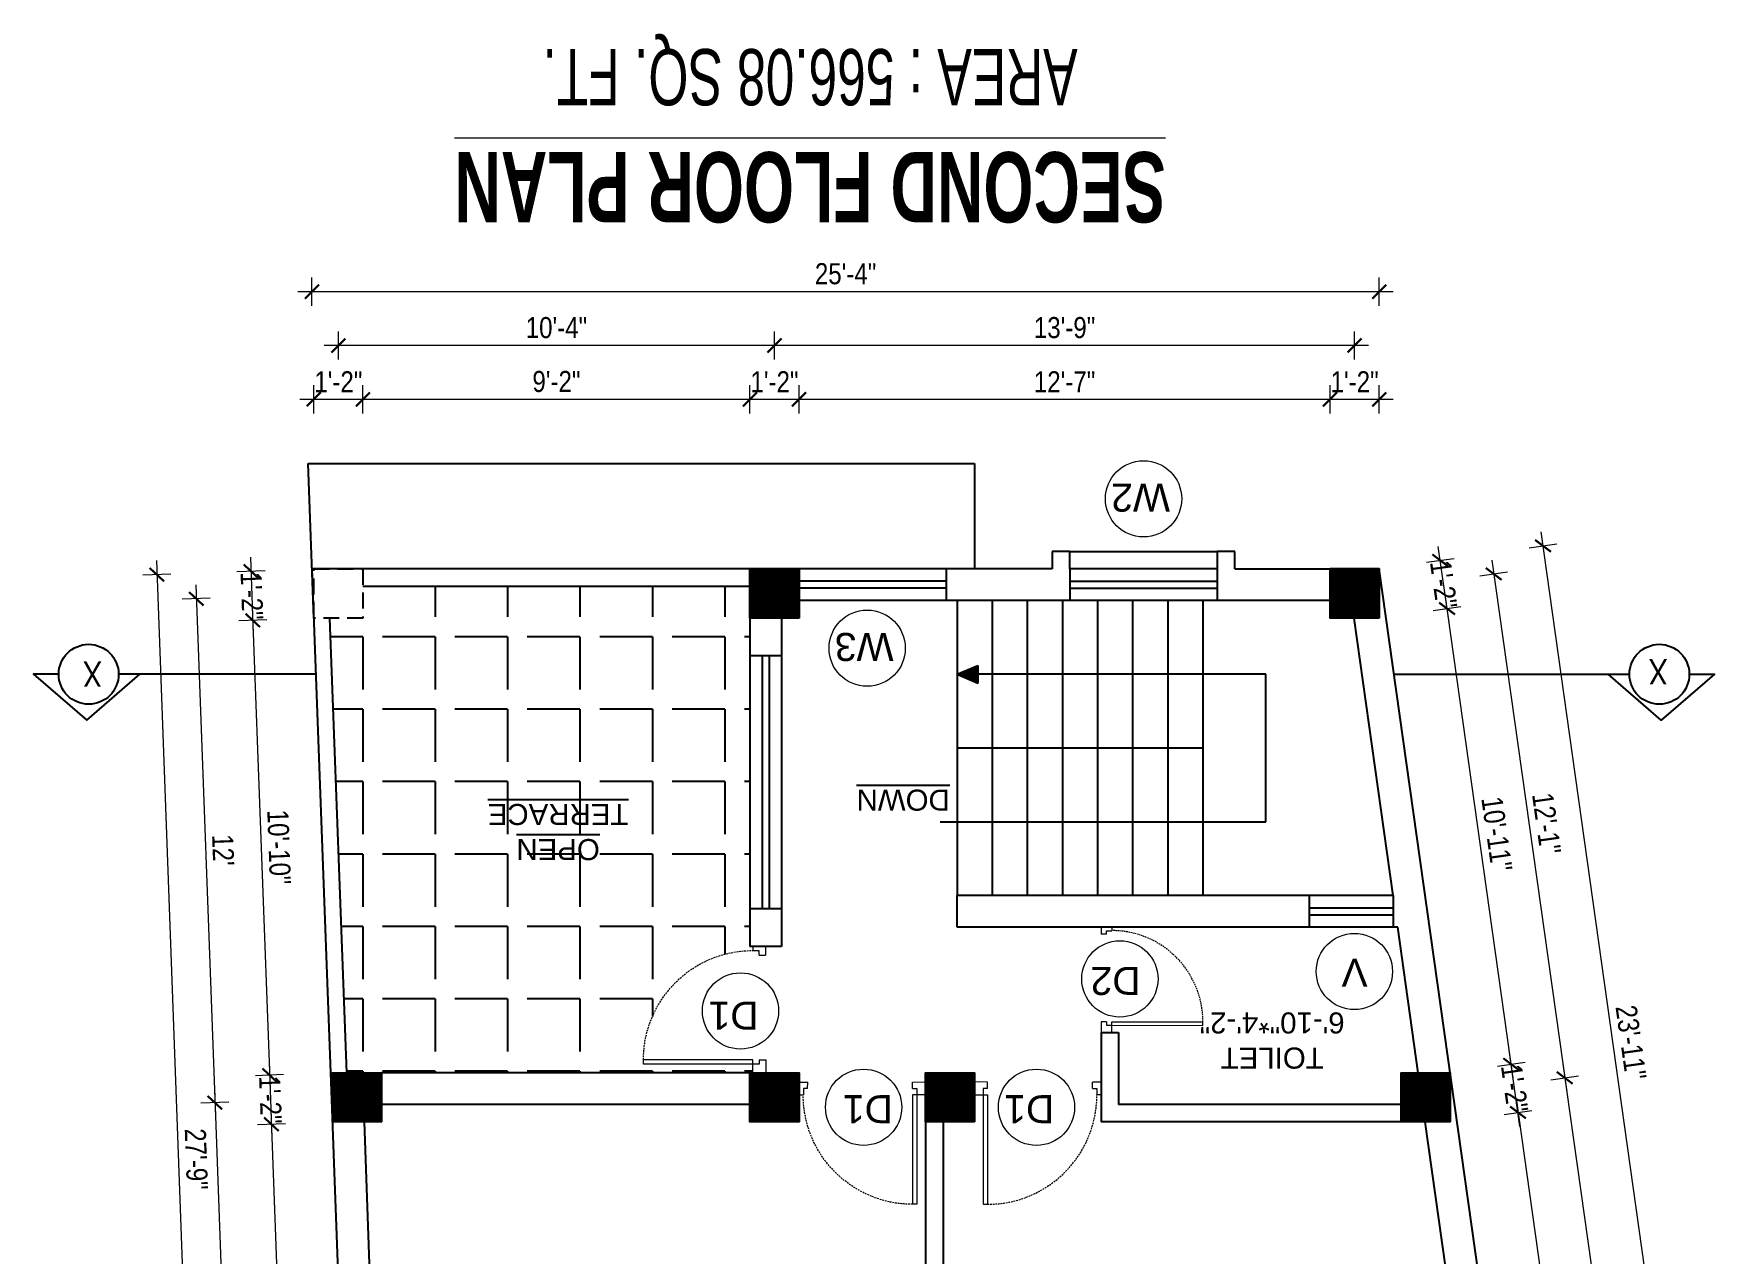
# Model space of a CAD drawing. Header units: inches. Extents: x -5142662 to -4941318, y -3361958 to -3160563.
# Drawn here: x -5005495.3 to -5005016.6, y -3261831.5 to -3261483.8 of the extents above; entities that cross this region are included whole.
import ezdxf

# ---------------------------------------------------------------- set-up
doc = ezdxf.new("R2010")
doc.units = ezdxf.units.IN
doc.header["$LTSCALE"] = 2
doc.header["$MEASUREMENT"] = 0
doc.header["$PDMODE"] = 34
doc.linetypes.add('HIDDEN', pattern=[0.375, 0.25, -0.125])
doc.layers.get('0').update_dxf_attribs({"linetype": 'CONTINUOUS'})
doc.layers.get('DEFPOINTS').update_dxf_attribs({"color": 141, "linetype": 'CONTINUOUS'})
doc.layers.add('A-Hatch', color=7, linetype='CONTINUOUS')
for name, color, linetype, lineweight in [('Annotate-Lite.w', 177, 'CONTINUOUS', 9), ('DIM 1-100', 4, 'CONTINUOUS', 13), ('Door-Window.w', 4, 'CONTINUOUS', 15), ('TEXT', 181, 'CONTINUOUS', 25), ('Text-100.w', 254, 'CONTINUOUS', 9)]:
    doc.layers.add(name, color=color, linetype=linetype, lineweight=lineweight)
doc.styles.add('ARAIL', font='ARIALN.TTF')
doc.styles.add('Arial', font='arial.ttf', dxfattribs={"width": 0.8, "height": 12})
doc.styles.add('arial.', font='arial.ttf')
doc.styles.add('gaurav', font='arial.ttf')
doc.styles.get("Standard").update_dxf_attribs({"font": 'ARIALN.TTF'})
doc.dimstyles.new('1 by 96', dxfattribs={"dimtxt": 6, "dimasz": 4, "dimexe": 4, "dimexo": 4, "dimgap": 2, "dimtad": 1, "dimdec": 0, "dimzin": 0, "dimdsep": 46, "dimlunit": 4, "dimtxsty": 'Standard', "dimblk": 'ARCHTICK', "dimcen": 0, "dimdle": 4, "dimadec": 0, "dimazin": 0, "dimtfac": 1, "dimtdec": 0, "dimtix": 1, "dimtofl": 0, "dimtmove": 1, "dimatfit": 3, "dimldrblk": 'ARCHTICK', "dimfxl": 4, "dimfxlon": 1, "dimtolj": 1, "dimtzin": 0, "dimlwd": -1, "dimlwe": -1, "dimarcsym": 0})

# ---------------------------------------------------------------- blocks, each defined once
blk = doc.blocks.new('3-0')
at = {"ltscale": 3}
for p, q in [((11063.05, 10097.68), (11065.97, 10099.9)), ((11065.25, 10097.81), (11066.71, 10098.92)), ((11065.97, 10099.9), (11066.71, 10098.92)), ((11063.05, 10097.68), (11064.53, 10095.73)), ((11065.99, 10096.84), (11064.53, 10095.73)), ((11065.99, 10096.84), (11065.25, 10097.81)), ((11085.5, 10074.13), (11110.32, 10092.96)), ((11086.24, 10073.15), (11111.05, 10091.97)), ((11111.05, 10091.97), (11110.32, 10092.96)), ((11084.04, 10073.02), (11082.57, 10071.91)), ((11082.57, 10071.91), (11084.79, 10068.98)), ((11084.04, 10073.02), (11084.78, 10072.04)), ((11084.78, 10072.04), (11086.24, 10073.15)), ((11084.79, 10068.98), (11087.72, 10071.2)), ((11086.24, 10073.15), (11085.5, 10074.13)), ((11087.72, 10071.2), (11086.24, 10073.15))]:
    blk.add_line(p, q, dxfattribs=at)
at = {"layer": 'Door-Window.w', "color": 9, "linetype": 'HIDDEN', "lineweight": 18}
blk.add_arc((11085.5, 10074.13), 31.16, 37.1906, 127.1465, dxfattribs=at)
blk = doc.blocks.new('_ArchTick')
at = {"color": 0, "linetype": 'ByBlock', "const_width": 0.15}
blk.add_lwpolyline([(-0.5, -0.5), (0.5, 0.5)], dxfattribs=at)
blk = doc.blocks.new('*D1288')
at = {"layer": 'DEFPOINTS', "color": 0, "ltscale": 0.5, "transparency": 16777216}
for p in [(-5005126.03, -3261587.97), (-5005126.03, -3261636.26), (-5005112.03, -3261636.26)]:
    blk.add_point(p, dxfattribs=at)
at = {"layer": 'DIM 1-100', "color": 0, "ltscale": 0.5, "transparency": 16777216}
for p, q in [((-5005126.03, -3261591.97), (-5005126.03, -3261583.97)), ((-5005112.03, -3261591.97), (-5005112.03, -3261583.97)), ((-5005108.03, -3261587.97), (-5005130.03, -3261587.97))]:
    blk.add_line(p, q, dxfattribs=at)
at = {"layer": 'DIM 1-100', "color": 0, "ltscale": 0.5, "transparency": 16777216, "xscale": 4, "yscale": 4, "zscale": 4, "rotation": 180}
blk.add_blockref('_ArchTick', (-5005126.03, -3261587.97), dxfattribs=at)
at = {"layer": 'DIM 1-100', "color": 0, "ltscale": 0.5, "transparency": 16777216, "xscale": 4, "yscale": 4, "zscale": 4}
blk.add_blockref('_ArchTick', (-5005112.03, -3261587.97), dxfattribs=at)
at = {"layer": 'DIM 1-100', "color": 0, "ltscale": 0.5, "transparency": 16777216, "insert": (-5005119.03, -3261582.96), "char_height": 6, "attachment_point": 5}
blk.add_mtext('\\A1;1\'-2"', dxfattribs=at)
blk = doc.blocks.new('*D1289')
at = {"layer": 'DEFPOINTS', "color": 0, "ltscale": 0.5, "transparency": 16777216}
for p in [(-5005277.27, -3261587.97), (-5005277.27, -3261636.26), (-5005126.03, -3261636.26)]:
    blk.add_point(p, dxfattribs=at)
at = {"layer": 'DIM 1-100', "color": 0, "ltscale": 0.5, "transparency": 16777216}
for p, q in [((-5005277.27, -3261591.97), (-5005277.27, -3261583.97)), ((-5005126.03, -3261591.97), (-5005126.03, -3261583.97)), ((-5005122.03, -3261587.97), (-5005281.27, -3261587.97))]:
    blk.add_line(p, q, dxfattribs=at)
at = {"layer": 'DIM 1-100', "color": 0, "ltscale": 0.5, "transparency": 16777216, "xscale": 4, "yscale": 4, "zscale": 4, "rotation": 180}
blk.add_blockref('_ArchTick', (-5005277.27, -3261587.97), dxfattribs=at)
at = {"layer": 'DIM 1-100', "color": 0, "ltscale": 0.5, "transparency": 16777216, "xscale": 4, "yscale": 4, "zscale": 4}
blk.add_blockref('_ArchTick', (-5005126.03, -3261587.97), dxfattribs=at)
at = {"layer": 'DIM 1-100', "color": 0, "ltscale": 0.5, "transparency": 16777216, "insert": (-5005201.65, -3261582.96), "char_height": 6, "attachment_point": 5}
blk.add_mtext('\\A1;12\'-7"', dxfattribs=at)
blk = doc.blocks.new('*D1290')
at = {"layer": 'DEFPOINTS', "color": 0, "ltscale": 0.5, "transparency": 16777216}
for p in [(-5005291.27, -3261587.97), (-5005291.27, -3261636.26), (-5005277.27, -3261636.26)]:
    blk.add_point(p, dxfattribs=at)
at = {"layer": 'DIM 1-100', "color": 0, "ltscale": 0.5, "transparency": 16777216}
for p, q in [((-5005291.27, -3261591.97), (-5005291.27, -3261583.97)), ((-5005277.27, -3261591.97), (-5005277.27, -3261583.97)), ((-5005273.27, -3261587.97), (-5005295.27, -3261587.97))]:
    blk.add_line(p, q, dxfattribs=at)
at = {"layer": 'DIM 1-100', "color": 0, "ltscale": 0.5, "transparency": 16777216, "xscale": 4, "yscale": 4, "zscale": 4, "rotation": 180}
blk.add_blockref('_ArchTick', (-5005291.27, -3261587.97), dxfattribs=at)
at = {"layer": 'DIM 1-100', "color": 0, "ltscale": 0.5, "transparency": 16777216, "xscale": 4, "yscale": 4, "zscale": 4}
blk.add_blockref('_ArchTick', (-5005277.27, -3261587.97), dxfattribs=at)
at = {"layer": 'DIM 1-100', "color": 0, "ltscale": 0.5, "transparency": 16777216, "insert": (-5005284.27, -3261582.96), "char_height": 6, "attachment_point": 5}
blk.add_mtext('\\A1;1\'-2"', dxfattribs=at)
blk = doc.blocks.new('*D1291')
at = {"layer": 'DEFPOINTS', "color": 0, "ltscale": 0.5, "transparency": 16777216}
for p in [(-5005401.5, -3261587.97), (-5005401.5, -3261636.26), (-5005291.27, -3261636.26)]:
    blk.add_point(p, dxfattribs=at)
at = {"layer": 'DIM 1-100', "color": 0, "ltscale": 0.5, "transparency": 16777216}
for p, q in [((-5005401.5, -3261591.97), (-5005401.5, -3261583.97)), ((-5005291.27, -3261591.97), (-5005291.27, -3261583.97)), ((-5005287.27, -3261587.97), (-5005405.5, -3261587.97))]:
    blk.add_line(p, q, dxfattribs=at)
at = {"layer": 'DIM 1-100', "color": 0, "ltscale": 0.5, "transparency": 16777216, "xscale": 4, "yscale": 4, "zscale": 4, "rotation": 180}
blk.add_blockref('_ArchTick', (-5005401.5, -3261587.97), dxfattribs=at)
at = {"layer": 'DIM 1-100', "color": 0, "ltscale": 0.5, "transparency": 16777216, "xscale": 4, "yscale": 4, "zscale": 4}
blk.add_blockref('_ArchTick', (-5005291.27, -3261587.97), dxfattribs=at)
at = {"layer": 'DIM 1-100', "color": 0, "ltscale": 0.5, "transparency": 16777216, "insert": (-5005346.38, -3261582.91), "char_height": 6, "attachment_point": 5}
blk.add_mtext('\\A1;9\'-2"', dxfattribs=at)
blk = doc.blocks.new('*D1292')
at = {"layer": 'DEFPOINTS', "color": 0, "ltscale": 0.5, "transparency": 16777216}
for p in [(-5005415.5, -3261587.97), (-5005415.5, -3261636.26), (-5005401.5, -3261636.26)]:
    blk.add_point(p, dxfattribs=at)
at = {"layer": 'DIM 1-100', "color": 0, "ltscale": 0.5, "transparency": 16777216}
for p, q in [((-5005415.5, -3261591.97), (-5005415.5, -3261583.97)), ((-5005401.5, -3261591.97), (-5005401.5, -3261583.97)), ((-5005397.5, -3261587.97), (-5005419.5, -3261587.97))]:
    blk.add_line(p, q, dxfattribs=at)
at = {"layer": 'DIM 1-100', "color": 0, "ltscale": 0.5, "transparency": 16777216, "xscale": 4, "yscale": 4, "zscale": 4, "rotation": 180}
blk.add_blockref('_ArchTick', (-5005415.5, -3261587.97), dxfattribs=at)
at = {"layer": 'DIM 1-100', "color": 0, "ltscale": 0.5, "transparency": 16777216, "xscale": 4, "yscale": 4, "zscale": 4}
blk.add_blockref('_ArchTick', (-5005401.5, -3261587.97), dxfattribs=at)
at = {"layer": 'DIM 1-100', "color": 0, "ltscale": 0.5, "transparency": 16777216, "insert": (-5005408.5, -3261582.96), "char_height": 6, "attachment_point": 5}
blk.add_mtext('\\A1;1\'-2"', dxfattribs=at)
blk = doc.blocks.new('*D1293')
at = {"layer": 'DEFPOINTS', "color": 0, "ltscale": 0.5, "transparency": 16777216}
for p in [(-5005091.82, -3261793.76), (-5005073.96, -3261906.51), (-5005056.56, -3261904.06)]:
    blk.add_point(p, dxfattribs=at)
at = {"layer": 'DIM 1-100', "color": 0, "ltscale": 0.5, "transparency": 16777216}
for p, q in [((-5005073.04, -3261787.08), (-5005056.01, -3261908.02)), ((-5005076.45, -3261791.6), (-5005068.52, -3261790.48)), ((-5005060.52, -3261904.61), (-5005052.6, -3261903.5))]:
    blk.add_line(p, q, dxfattribs=at)
at = {"layer": 'DIM 1-100', "color": 0, "ltscale": 0.5, "transparency": 16777216, "xscale": 4, "yscale": 4, "zscale": 4}
for p, rotation in [((-5005072.49, -3261791.04), 98.01894556998919), ((-5005056.56, -3261904.06), 278.0189455699892)]:
    blk.add_blockref('_ArchTick', p, dxfattribs=dict(at, rotation=rotation))
at = {"layer": 'DIM 1-100', "color": 0, "ltscale": 0.5, "transparency": 16777216, "insert": (-5005059.51, -3261846.84), "char_height": 6, "attachment_point": 5, "rotation": 278.0189}
blk.add_mtext('\\A1;9\'-6"', dxfattribs=at)
blk = doc.blocks.new('*D1295')
at = {"layer": 'DEFPOINTS', "color": 0, "ltscale": 0.5, "transparency": 16777216}
for p in [(-5005074.42, -3261777.31), (-5005091.82, -3261779.76), (-5005091.82, -3261793.76)]:
    blk.add_point(p, dxfattribs=at)
at = {"layer": 'DIM 1-100', "color": 0, "ltscale": 0.5, "transparency": 16777216}
for p, q in [((-5005078.38, -3261777.87), (-5005070.46, -3261776.76)), ((-5005071.93, -3261795), (-5005074.98, -3261773.35)), ((-5005076.45, -3261791.6), (-5005068.52, -3261790.48))]:
    blk.add_line(p, q, dxfattribs=at)
at = {"layer": 'DIM 1-100', "color": 0, "ltscale": 0.5, "transparency": 16777216, "xscale": 4, "yscale": 4, "zscale": 4}
for p, rotation in [((-5005074.42, -3261777.31), 98.01894556998919), ((-5005072.49, -3261791.04), 278.0189455699892)]:
    blk.add_blockref('_ArchTick', p, dxfattribs=dict(at, rotation=rotation))
at = {"layer": 'DIM 1-100', "color": 0, "ltscale": 0.5, "transparency": 16777216, "insert": (-5005073.45, -3261784.18), "char_height": 6, "attachment_point": 5, "rotation": 278.0189}
blk.add_mtext('\\A1;1\'-2"', dxfattribs=at)
blk = doc.blocks.new('*D1296')
at = {"layer": 'DEFPOINTS', "color": 0, "ltscale": 0.5, "transparency": 16777216}
for p in [(-5005092.7, -3261647.54), (-5005112.03, -3261650.26), (-5005091.82, -3261779.76)]:
    blk.add_point(p, dxfattribs=at)
at = {"layer": 'DIM 1-100', "color": 0, "ltscale": 0.5, "transparency": 16777216}
for p, q in [((-5005073.86, -3261781.27), (-5005093.26, -3261643.58)), ((-5005096.66, -3261648.1), (-5005088.74, -3261646.98)), ((-5005078.38, -3261777.87), (-5005070.46, -3261776.76))]:
    blk.add_line(p, q, dxfattribs=at)
at = {"layer": 'DIM 1-100', "color": 0, "ltscale": 0.5, "transparency": 16777216, "xscale": 4, "yscale": 4, "zscale": 4}
for p, rotation in [((-5005092.7, -3261647.54), 98.01894556998919), ((-5005074.42, -3261777.31), 278.0189455699892)]:
    blk.add_blockref('_ArchTick', p, dxfattribs=dict(at, rotation=rotation))
at = {"layer": 'DIM 1-100', "color": 0, "ltscale": 0.5, "transparency": 16777216, "insert": (-5005078.55, -3261711.72), "char_height": 6, "attachment_point": 5, "rotation": 278.0189}
blk.add_mtext('\\A1;10\'-11"', dxfattribs=at)
blk = doc.blocks.new('*D1297')
at = {"layer": 'DEFPOINTS', "color": 0, "ltscale": 0.5, "transparency": 16777216}
for p in [(-5005094.64, -3261633.81), (-5005112.03, -3261636.26), (-5005112.03, -3261650.26)]:
    blk.add_point(p, dxfattribs=at)
at = {"layer": 'DIM 1-100', "color": 0, "ltscale": 0.5, "transparency": 16777216}
for p, q in [((-5005098.6, -3261634.37), (-5005090.67, -3261633.26)), ((-5005092.14, -3261651.5), (-5005095.19, -3261629.85)), ((-5005096.66, -3261648.1), (-5005088.74, -3261646.98))]:
    blk.add_line(p, q, dxfattribs=at)
at = {"layer": 'DIM 1-100', "color": 0, "ltscale": 0.5, "transparency": 16777216, "xscale": 4, "yscale": 4, "zscale": 4}
for p, rotation in [((-5005094.64, -3261633.81), 98.01894556998919), ((-5005092.7, -3261647.54), 278.0189455699892)]:
    blk.add_blockref('_ArchTick', p, dxfattribs=dict(at, rotation=rotation))
at = {"layer": 'DIM 1-100', "color": 0, "ltscale": 0.5, "transparency": 16777216, "insert": (-5005093.67, -3261640.68), "char_height": 6, "attachment_point": 5, "rotation": 278.0189}
blk.add_mtext('\\A1;1\'-2"', dxfattribs=at)
blk = doc.blocks.new('*D1298')
at = {"layer": 'DEFPOINTS', "color": 0, "ltscale": 0.5, "transparency": 16777216}
for p in [(-5005119.03, -3261643.26), (-5005059.19, -3261781.18), (-5005098.82, -3261786.76)]:
    blk.add_point(p, dxfattribs=at)
at = {"layer": 'DIM 1-100', "color": 0, "ltscale": 0.5, "transparency": 16777216}
for p, q in [((-5005079.96, -3261633.72), (-5005058.63, -3261785.14)), ((-5005083.37, -3261638.24), (-5005075.44, -3261637.12)), ((-5005063.15, -3261781.74), (-5005055.23, -3261780.62))]:
    blk.add_line(p, q, dxfattribs=at)
at = {"layer": 'DIM 1-100', "color": 0, "ltscale": 0.5, "transparency": 16777216, "xscale": 4, "yscale": 4, "zscale": 4}
for p, rotation in [((-5005079.41, -3261637.68), 98.018945518764), ((-5005059.19, -3261781.18), 278.018945518764)]:
    blk.add_blockref('_ArchTick', p, dxfattribs=dict(at, rotation=rotation))
at = {"layer": 'DIM 1-100', "color": 0, "ltscale": 0.5, "transparency": 16777216, "insert": (-5005064.33, -3261708.73), "char_height": 6, "attachment_point": 5, "rotation": 278.0189}
blk.add_mtext('\\A1;12\'-1"', dxfattribs=at)
blk = doc.blocks.new('*D1299')
at = {"layer": 'DEFPOINTS', "color": 0, "ltscale": 0.5, "transparency": 16777216}
for p in [(-5005098.82, -3261786.76), (-5005041.33, -3261907.92), (-5005080.96, -3261913.51)]:
    blk.add_point(p, dxfattribs=at)
at = {"layer": 'DIM 1-100', "color": 0, "ltscale": 0.5, "transparency": 16777216}
for p, q in [((-5005059.75, -3261777.22), (-5005040.78, -3261911.89)), ((-5005063.15, -3261781.74), (-5005055.23, -3261780.62)), ((-5005045.3, -3261908.48), (-5005037.37, -3261907.37))]:
    blk.add_line(p, q, dxfattribs=at)
at = {"layer": 'DIM 1-100', "color": 0, "ltscale": 0.5, "transparency": 16777216, "xscale": 4, "yscale": 4, "zscale": 4}
for p, rotation in [((-5005059.19, -3261781.18), 98.01894556998919), ((-5005041.33, -3261907.92), 278.0189455699892)]:
    blk.add_blockref('_ArchTick', p, dxfattribs=dict(at, rotation=rotation))
at = {"layer": 'DIM 1-100', "color": 0, "ltscale": 0.5, "transparency": 16777216, "insert": (-5005045.25, -3261843.85), "char_height": 6, "attachment_point": 5, "rotation": 278.0189}
blk.add_mtext('\\A1;10\'-8"', dxfattribs=at)
blk = doc.blocks.new('*D1300')
at = {"layer": 'DEFPOINTS', "color": 0, "ltscale": 0.5, "transparency": 16777216}
for p in [(-5005065.36, -3261629.69), (-5005112.03, -3261636.26), (-5005071.99, -3261920.51)]:
    blk.add_point(p, dxfattribs=at)
at = {"layer": 'DIM 1-100', "color": 0, "ltscale": 0.5, "transparency": 16777216}
for p, q in [((-5005069.32, -3261630.25), (-5005061.4, -3261629.13)), ((-5005024.76, -3261917.89), (-5005065.92, -3261625.73)), ((-5005029.28, -3261914.49), (-5005021.36, -3261913.37))]:
    blk.add_line(p, q, dxfattribs=at)
at = {"layer": 'DIM 1-100', "color": 0, "ltscale": 0.5, "transparency": 16777216, "xscale": 4, "yscale": 4, "zscale": 4}
for p, rotation in [((-5005065.36, -3261629.69), 98.01894551889023), ((-5005025.32, -3261913.93), 278.0189455188902)]:
    blk.add_blockref('_ArchTick', p, dxfattribs=dict(at, rotation=rotation))
at = {"layer": 'DIM 1-100', "color": 0, "ltscale": 0.5, "transparency": 16777216, "insert": (-5005040.33, -3261771.1), "char_height": 6, "attachment_point": 5, "rotation": 278.0189}
blk.add_mtext('\\A1;23\'-11"', dxfattribs=at)
blk = doc.blocks.new('*D1301')
at = {"layer": 'DEFPOINTS', "color": 0, "ltscale": 0.5, "transparency": 16777216}
for p in [(-5005284.27, -3261572.63), (-5005284.27, -3261643.26), (-5005119.03, -3261643.26)]:
    blk.add_point(p, dxfattribs=at)
at = {"layer": 'DIM 1-100', "color": 0, "ltscale": 0.5, "transparency": 16777216}
for p, q in [((-5005284.27, -3261576.63), (-5005284.27, -3261568.63)), ((-5005119.03, -3261576.63), (-5005119.03, -3261568.63)), ((-5005115.03, -3261572.63), (-5005288.27, -3261572.63))]:
    blk.add_line(p, q, dxfattribs=at)
at = {"layer": 'DIM 1-100', "color": 0, "ltscale": 0.5, "transparency": 16777216, "xscale": 4, "yscale": 4, "zscale": 4, "rotation": 180}
blk.add_blockref('_ArchTick', (-5005284.27, -3261572.63), dxfattribs=at)
at = {"layer": 'DIM 1-100', "color": 0, "ltscale": 0.5, "transparency": 16777216, "xscale": 4, "yscale": 4, "zscale": 4}
blk.add_blockref('_ArchTick', (-5005119.03, -3261572.63), dxfattribs=at)
at = {"layer": 'DIM 1-100', "color": 0, "ltscale": 0.5, "transparency": 16777216, "insert": (-5005201.65, -3261567.57), "char_height": 6, "attachment_point": 5}
blk.add_mtext('\\A1;13\'-9"', dxfattribs=at)
blk = doc.blocks.new('*D1302')
at = {"layer": 'DEFPOINTS', "color": 0, "ltscale": 0.5, "transparency": 16777216}
for p in [(-5005408.5, -3261572.63), (-5005408.5, -3261643.25), (-5005284.27, -3261643.26)]:
    blk.add_point(p, dxfattribs=at)
at = {"layer": 'DIM 1-100', "color": 0, "ltscale": 0.5, "transparency": 16777216}
for p, q in [((-5005408.5, -3261576.63), (-5005408.5, -3261568.63)), ((-5005284.27, -3261576.63), (-5005284.27, -3261568.63)), ((-5005280.27, -3261572.63), (-5005412.5, -3261572.63))]:
    blk.add_line(p, q, dxfattribs=at)
at = {"layer": 'DIM 1-100', "color": 0, "ltscale": 0.5, "transparency": 16777216, "xscale": 4, "yscale": 4, "zscale": 4, "rotation": 180}
blk.add_blockref('_ArchTick', (-5005408.5, -3261572.63), dxfattribs=at)
at = {"layer": 'DIM 1-100', "color": 0, "ltscale": 0.5, "transparency": 16777216, "xscale": 4, "yscale": 4, "zscale": 4}
blk.add_blockref('_ArchTick', (-5005284.27, -3261572.63), dxfattribs=at)
at = {"layer": 'DIM 1-100', "color": 0, "ltscale": 0.5, "transparency": 16777216, "insert": (-5005346.38, -3261567.57), "char_height": 6, "attachment_point": 5}
blk.add_mtext('\\A1;10\'-4"', dxfattribs=at)
blk = doc.blocks.new('*D1303')
at = {"layer": 'DEFPOINTS', "color": 0, "ltscale": 0.5, "transparency": 16777216}
for p in [(-5005416.01, -3261557.3), (-5005416.01, -3261636.26), (-5005112.03, -3261636.26)]:
    blk.add_point(p, dxfattribs=at)
at = {"layer": 'DIM 1-100', "color": 0, "ltscale": 0.5, "transparency": 16777216}
for p, q in [((-5005108.03, -3261557.3), (-5005420.01, -3261557.3)), ((-5005416.01, -3261561.3), (-5005416.01, -3261553.3)), ((-5005112.03, -3261561.3), (-5005112.03, -3261553.3))]:
    blk.add_line(p, q, dxfattribs=at)
at = {"layer": 'DIM 1-100', "color": 0, "ltscale": 0.5, "transparency": 16777216, "xscale": 4, "yscale": 4, "zscale": 4, "rotation": 180}
blk.add_blockref('_ArchTick', (-5005416.01, -3261557.3), dxfattribs=at)
at = {"layer": 'DIM 1-100', "color": 0, "ltscale": 0.5, "transparency": 16777216, "xscale": 4, "yscale": 4, "zscale": 4}
blk.add_blockref('_ArchTick', (-5005112.03, -3261557.3), dxfattribs=at)
at = {"layer": 'DIM 1-100', "color": 0, "ltscale": 0.5, "transparency": 16777216, "insert": (-5005264.02, -3261552.23), "char_height": 6, "attachment_point": 5}
blk.add_mtext('\\A1;25\'-4"', dxfattribs=at)
blk = doc.blocks.new('*D1304')
at = {"layer": 'DEFPOINTS', "color": 0, "ltscale": 0.5, "transparency": 16777216}
for p in [(-5005416.01, -3261636.26), (-5005432.87, -3261650.91), (-5005415.5, -3261650.26)]:
    blk.add_point(p, dxfattribs=at)
at = {"layer": 'DIM 1-100', "color": 0, "ltscale": 0.5, "transparency": 16777216}
for p, q in [((-5005433.53, -3261632.91), (-5005432.72, -3261654.9)), ((-5005429.38, -3261636.76), (-5005437.38, -3261637.05)), ((-5005428.87, -3261650.76), (-5005436.86, -3261651.05))]:
    blk.add_line(p, q, dxfattribs=at)
at = {"layer": 'DIM 1-100', "color": 0, "ltscale": 0.5, "transparency": 16777216, "xscale": 4, "yscale": 4, "zscale": 4}
for p, rotation in [((-5005433.38, -3261636.91), 92.11435361987117), ((-5005432.87, -3261650.91), 272.1143536198712)]:
    blk.add_blockref('_ArchTick', p, dxfattribs=dict(at, rotation=rotation))
at = {"layer": 'DIM 1-100', "color": 0, "ltscale": 0.5, "transparency": 16777216, "insert": (-5005433.12, -3261643.91), "char_height": 6, "attachment_point": 5, "rotation": 272.1144}
blk.add_mtext('\\A1;1\'-2"', dxfattribs=at)
blk = doc.blocks.new('*D1305')
at = {"layer": 'DEFPOINTS', "color": 0, "ltscale": 0.5, "transparency": 16777216}
for p in [(-5005415.5, -3261650.26), (-5005428.08, -3261780.42), (-5005410.2, -3261779.76)]:
    blk.add_point(p, dxfattribs=at)
at = {"layer": 'DIM 1-100', "color": 0, "ltscale": 0.5, "transparency": 16777216}
for p, q in [((-5005433.01, -3261646.91), (-5005427.94, -3261784.42)), ((-5005428.87, -3261650.76), (-5005436.86, -3261651.05)), ((-5005424.09, -3261780.28), (-5005432.08, -3261780.57))]:
    blk.add_line(p, q, dxfattribs=at)
at = {"layer": 'DIM 1-100', "color": 0, "ltscale": 0.5, "transparency": 16777216, "xscale": 4, "yscale": 4, "zscale": 4}
for p, rotation in [((-5005432.87, -3261650.91), 92.11435360314157), ((-5005428.08, -3261780.42), 272.1143536031416)]:
    blk.add_blockref('_ArchTick', p, dxfattribs=dict(at, rotation=rotation))
at = {"layer": 'DIM 1-100', "color": 0, "ltscale": 0.5, "transparency": 16777216, "insert": (-5005425.41, -3261715.48), "char_height": 6, "attachment_point": 5, "rotation": 272.1144}
blk.add_mtext('\\A1;10\'-10"', dxfattribs=at)
blk = doc.blocks.new('*D1306')
at = {"layer": 'DEFPOINTS', "color": 0, "ltscale": 0.5, "transparency": 16777216}
for p in [(-5005410.2, -3261779.76), (-5005427.57, -3261794.41), (-5005410.2, -3261793.76)]:
    blk.add_point(p, dxfattribs=at)
at = {"layer": 'DIM 1-100', "color": 0, "ltscale": 0.5, "transparency": 16777216}
for p, q in [((-5005428.23, -3261776.43), (-5005427.42, -3261798.4)), ((-5005424.09, -3261780.28), (-5005432.08, -3261780.57)), ((-5005423.57, -3261794.26), (-5005431.56, -3261794.55))]:
    blk.add_line(p, q, dxfattribs=at)
at = {"layer": 'DIM 1-100', "color": 0, "ltscale": 0.5, "transparency": 16777216, "xscale": 4, "yscale": 4, "zscale": 4}
for p, rotation in [((-5005428.08, -3261780.42), 92.11435360314157), ((-5005427.57, -3261794.41), 272.1143536031416)]:
    blk.add_blockref('_ArchTick', p, dxfattribs=dict(at, rotation=rotation))
at = {"layer": 'DIM 1-100', "color": 0, "ltscale": 0.5, "transparency": 16777216, "insert": (-5005427.83, -3261787.42), "char_height": 6, "attachment_point": 5, "rotation": 272.1144}
blk.add_mtext('\\A1;1\'-2"', dxfattribs=at)
blk = doc.blocks.new('*D1307')
at = {"layer": 'DEFPOINTS', "color": 0, "ltscale": 0.5, "transparency": 16777216}
for p in [(-5005410.2, -3261793.76), (-5005421.67, -3261954.11), (-5005403.71, -3261953.45)]:
    blk.add_point(p, dxfattribs=at)
at = {"layer": 'DIM 1-100', "color": 0, "ltscale": 0.5, "transparency": 16777216}
for p, q in [((-5005427.72, -3261790.41), (-5005421.52, -3261958.11)), ((-5005423.57, -3261794.26), (-5005431.56, -3261794.55)), ((-5005417.67, -3261953.96), (-5005425.67, -3261954.26))]:
    blk.add_line(p, q, dxfattribs=at)
at = {"layer": 'DIM 1-100', "color": 0, "ltscale": 0.5, "transparency": 16777216, "xscale": 4, "yscale": 4, "zscale": 4}
for p, rotation in [((-5005427.57, -3261794.41), 92.11435360314157), ((-5005421.67, -3261954.11), 272.1143536031416)]:
    blk.add_blockref('_ArchTick', p, dxfattribs=dict(at, rotation=rotation))
at = {"layer": 'DIM 1-100', "color": 0, "ltscale": 0.5, "transparency": 16777216, "insert": (-5005419.56, -3261874.07), "char_height": 6, "attachment_point": 5, "rotation": 272.1144}
blk.add_mtext('\\A1;13\'-4"', dxfattribs=at)
blk = doc.blocks.new('*D1309')
at = {"layer": 'DEFPOINTS', "color": 0, "ltscale": 0.5, "transparency": 16777216}
for p in [(-5005408.5, -3261643.26), (-5005403.2, -3261786.76), (-5005443.67, -3261788.26)]:
    blk.add_point(p, dxfattribs=at)
at = {"layer": 'DIM 1-100', "color": 0, "ltscale": 0.5, "transparency": 16777216}
for p, q in [((-5005449.11, -3261640.76), (-5005443.52, -3261792.26)), ((-5005444.97, -3261644.61), (-5005452.96, -3261644.91)), ((-5005439.67, -3261788.11), (-5005447.66, -3261788.41))]:
    blk.add_line(p, q, dxfattribs=at)
at = {"layer": 'DIM 1-100', "color": 0, "ltscale": 0.5, "transparency": 16777216, "xscale": 4, "yscale": 4, "zscale": 4}
for p, rotation in [((-5005448.96, -3261644.76), 92.11435361966569), ((-5005443.67, -3261788.26), 272.1143536196657)]:
    blk.add_blockref('_ArchTick', p, dxfattribs=dict(at, rotation=rotation))
at = {"layer": 'DIM 1-100', "color": 0, "ltscale": 0.5, "transparency": 16777216, "insert": (-5005441.31, -3261716.32), "char_height": 6, "attachment_point": 5, "rotation": 272.1144}
blk.add_mtext("\\A1;12'", dxfattribs=at)
blk = doc.blocks.new('*D1310')
at = {"layer": 'DEFPOINTS', "color": 0, "ltscale": 0.5, "transparency": 16777216}
for p in [(-5005403.2, -3261786.76), (-5005437.25, -3261961.94), (-5005396.71, -3261960.45)]:
    blk.add_point(p, dxfattribs=at)
at = {"layer": 'DIM 1-100', "color": 0, "ltscale": 0.5, "transparency": 16777216}
for p, q in [((-5005443.81, -3261784.26), (-5005437.11, -3261965.94)), ((-5005439.67, -3261788.11), (-5005447.66, -3261788.41)), ((-5005433.26, -3261961.8), (-5005441.25, -3261962.09))]:
    blk.add_line(p, q, dxfattribs=at)
at = {"layer": 'DIM 1-100', "color": 0, "ltscale": 0.5, "transparency": 16777216, "xscale": 4, "yscale": 4, "zscale": 4}
for p, rotation in [((-5005443.67, -3261788.26), 92.11435360314157), ((-5005437.25, -3261961.94), 272.1143536031416)]:
    blk.add_blockref('_ArchTick', p, dxfattribs=dict(at, rotation=rotation))
at = {"layer": 'DIM 1-100', "color": 0, "ltscale": 0.5, "transparency": 16777216, "insert": (-5005435.4, -3261874.91), "char_height": 6, "attachment_point": 5, "rotation": 272.1144}
blk.add_mtext('\\A1;14\'-6"', dxfattribs=at)
blk = doc.blocks.new('*D1311')
at = {"layer": 'DEFPOINTS', "color": 0, "ltscale": 0.5, "transparency": 16777216}
for p in [(-5005416.01, -3261636.26), (-5005447.89, -3261971.15), (-5005403.71, -3261969.51)]:
    blk.add_point(p, dxfattribs=at)
at = {"layer": 'DIM 1-100', "color": 0, "ltscale": 0.5, "transparency": 16777216}
for p, q in [((-5005460.34, -3261633.9), (-5005447.74, -3261975.14)), ((-5005456.19, -3261637.75), (-5005464.19, -3261638.04)), ((-5005443.89, -3261971), (-5005451.88, -3261971.29))]:
    blk.add_line(p, q, dxfattribs=at)
at = {"layer": 'DIM 1-100', "color": 0, "ltscale": 0.5, "transparency": 16777216, "xscale": 4, "yscale": 4, "zscale": 4}
for p, rotation in [((-5005460.19, -3261637.9), 92.11435361988767), ((-5005447.89, -3261971.15), 272.1143536198877)]:
    blk.add_blockref('_ArchTick', p, dxfattribs=dict(at, rotation=rotation))
at = {"layer": 'DIM 1-100', "color": 0, "ltscale": 0.5, "transparency": 16777216, "insert": (-5005448.98, -3261804.33), "char_height": 6, "attachment_point": 5, "rotation": 272.1144}
blk.add_mtext('\\A1;27\'-9"', dxfattribs=at)

msp = doc.modelspace()

# ---------------------------------------------------------------- hatches: boundary and pattern name
at = {"layer": 'A-Hatch', "ltscale": 0.5}
h = msp.add_hatch(dxfattribs=at)
h.set_pattern_fill('ANSI31', color=256, angle=180)
h.set_pattern_definition([(225, (-10096709.98226, -6520055.73512), (0.0883883476483, -0.0883883476483), [])])
h.paths.add_polyline_path([(-5005291.27, -3261650.26), (-5005277.27, -3261650.26), (-5005277.27, -3261636.26), (-5005291.27, -3261636.26)])
h = msp.add_hatch(dxfattribs=at)
h.set_pattern_fill('ANSI31', color=256, angle=180)
h.set_pattern_definition([(225, (-10096544.74656, -6520055.73512), (0.0883883476483, -0.0883883476483), [])])
h.paths.add_polyline_path([(-5005126.03, -3261650.26), (-5005112.03, -3261650.26), (-5005112.03, -3261636.26), (-5005126.03, -3261636.26)])
h = msp.add_hatch(dxfattribs=at)
h.set_pattern_fill('ANGLE', color=256, scale=75, angle=180)
h.set_pattern_definition([(180, (-10013543.437, -6524159.334), (-3e-15, -20.625), [15, -5.625]), (270, (-10013543.437, -6524159.334), (20.625, -4e-15), [15, -5.625])])
edge = h.paths.add_edge_path()
edge.add_line((-5005406.21, -3261779.76), (-5005396.2, -3261779.76))
edge.add_line((-5005396.2, -3261779.76), (-5005290.44, -3261779.76))
edge.add_line((-5005290.44, -3261779.76), (-5005290.44, -3261777.31))
edge.add_line((-5005290.44, -3261777.31), (-5005321.57, -3261777.31))
edge.add_line((-5005321.57, -3261777.31), (-5005321.6, -3261776.09))
edge.add_ellipse((-5005290.44, -3261776.09), major_axis=(-22.03, -22.03), ratio=1, start_angle=225.0441, end_angle=315, ccw=False)
edge.add_line((-5005290.47, -3261744.93), (-5005290.47, -3261743.76))
edge.add_line((-5005290.47, -3261743.76), (-5005291.27, -3261743.76))
edge.add_line((-5005291.27, -3261743.76), (-5005291.27, -3261650.26))
edge.add_line((-5005291.27, -3261650.26), (-5005291.27, -3261641.26))
edge.add_line((-5005291.27, -3261641.26), (-5005401.5, -3261641.26))
edge.add_line((-5005401.5, -3261641.26), (-5005401.5, -3261650.26))
edge.add_line((-5005401.5, -3261650.26), (-5005410.99, -3261650.26))
edge.add_line((-5005410.99, -3261650.26), (-5005406.21, -3261779.76))
h.paths.add_polyline_path([(-5005324.51, -3261700.35), (-5005367.56, -3261700.35), (-5005367.56, -3261722.82), (-5005324.51, -3261722.82)], flags=24)
h = msp.add_hatch(dxfattribs=at)
h.set_pattern_fill('ANSI31', color=256, angle=180)
h.set_pattern_definition([(225, (-10096486.80686, -6520486.49375), (0.0883883476483, -0.0883883476483), [])])
h.paths.add_polyline_path([(-5005232.27, -3261666.26), (-5005226.35, -3261668.77), (-5005226.35, -3261663.76)])
h = msp.add_hatch(dxfattribs=at)
h.set_pattern_fill('ANSI31', color=256, angle=180)
h.set_pattern_definition([(225, (-10096828.91183, -6520199.23512), (0.0883883476483, -0.0883883476483), [])])
h.paths.add_polyline_path([(-5005410.2, -3261793.76), (-5005396.2, -3261793.76), (-5005396.2, -3261779.76), (-5005410.2, -3261779.76)])
h = msp.add_hatch(dxfattribs=at)
h.set_pattern_fill('ANSI31', color=256, angle=180)
h.set_pattern_definition([(225, (-10096709.98226, -6520199.23512), (0.0883883476483, -0.0883883476483), [])])
h.paths.add_polyline_path([(-5005291.27, -3261793.76), (-5005277.27, -3261793.76), (-5005277.27, -3261779.76), (-5005291.27, -3261779.76)])
h = msp.add_hatch(dxfattribs=at)
h.set_pattern_fill('ANSI31', color=256, angle=180)
h.set_pattern_definition([(225, (-10096659.98226, -6520199.23512), (0.0883883476483, -0.0883883476483), [])])
h.paths.add_polyline_path([(-5005241.27, -3261793.76), (-5005227.27, -3261793.76), (-5005227.27, -3261779.76), (-5005241.27, -3261779.76)])
h = msp.add_hatch(dxfattribs=at)
h.set_pattern_fill('ANSI31', color=256, angle=180)
h.set_pattern_definition([(225, (-10096524.53056, -6520199.23512), (0.0883883476483, -0.0883883476483), [])])
h.paths.add_polyline_path([(-5005105.82, -3261793.76), (-5005091.82, -3261793.76), (-5005091.82, -3261779.76), (-5005105.82, -3261779.76)])

# ---------------------------------------------------------------- linework, layer by layer
at = {"ltscale": 0.5}
for p, q in [((-5005417.12, -3261606.26), (-5005227.27, -3261606.26)), ((-5005415.5, -3261650.26), (-5005417.12, -3261606.26)), ((-5005227.27, -3261606.26), (-5005227.27, -3261636.26)), ((-5005200.15, -3261631.26), (-5005205.15, -3261631.26)), ((-5005205.15, -3261631.26), (-5005205.15, -3261636.26)), ((-5005200.15, -3261636.26), (-5005200.15, -3261631.26)), ((-5005200.15, -3261631.26), (-5005158.15, -3261631.26)), ((-5005153.15, -3261631.26), (-5005158.15, -3261631.26)), ((-5005158.15, -3261631.26), (-5005158.15, -3261636.26)), ((-5005153.15, -3261636.26), (-5005153.15, -3261631.26)), ((-5005235.27, -3261645.26), (-5005235.27, -3261636.26)), ((-5005200.15, -3261636.26), (-5005200.15, -3261645.26)), ((-5005158.15, -3261636.26), (-5005158.15, -3261645.26)), ((-5005153.15, -3261636.26), (-5005126.03, -3261636.26)), ((-5005291.27, -3261641.26), (-5005401.5, -3261641.26)), ((-5005235.27, -3261639.76), (-5005277.27, -3261639.76)), ((-5005235.27, -3261641.76), (-5005277.24, -3261641.76)), ((-5005200.15, -3261639.76), (-5005158.15, -3261639.76)), ((-5005200.15, -3261641.76), (-5005158.15, -3261641.76)), ((-5005126.03, -3261645.26), (-5005277.27, -3261645.26)), ((-5005232.27, -3261645.26), (-5005232.27, -3261687.26)), ((-5005222.27, -3261645.26), (-5005222.27, -3261687.26)), ((-5005212.27, -3261645.26), (-5005212.27, -3261687.26)), ((-5005202.27, -3261645.26), (-5005202.27, -3261687.26)), ((-5005192.27, -3261645.26), (-5005192.27, -3261687.26)), ((-5005182.27, -3261645.26), (-5005182.27, -3261687.26)), ((-5005172.27, -3261645.26), (-5005172.27, -3261687.26)), ((-5005162.27, -3261645.26), (-5005162.27, -3261687.26)), ((-5005410.99, -3261650.26), (-5005406.21, -3261779.76)), ((-5005291.27, -3261650.26), (-5005291.27, -3261743.76)), ((-5005282.27, -3261650.26), (-5005282.27, -3261743.76)), ((-5005108.02, -3261729.26), (-5005119.15, -3261650.26)), ((-5005282.27, -3261661.01), (-5005291.27, -3261661.01)), ((-5005287.77, -3261661.01), (-5005287.77, -3261733.01)), ((-5005285.77, -3261661.01), (-5005285.77, -3261733.01)), ((-5005232.27, -3261666.26), (-5005226.35, -3261663.76)), ((-5005232.27, -3261666.26), (-5005226.35, -3261668.77)), ((-5005226.35, -3261663.76), (-5005226.35, -3261668.77)), ((-5005144.34, -3261666.26), (-5005226.35, -3261666.26)), ((-5005144.34, -3261708.26), (-5005144.34, -3261666.26)), ((-5005162.27, -3261687.26), (-5005232.27, -3261687.26)), ((-5005232.27, -3261687.26), (-5005232.27, -3261729.26)), ((-5005222.27, -3261687.26), (-5005222.27, -3261729.26)), ((-5005212.27, -3261687.26), (-5005212.27, -3261729.26)), ((-5005202.27, -3261687.26), (-5005202.27, -3261729.26)), ((-5005192.27, -3261687.26), (-5005192.27, -3261729.26)), ((-5005182.27, -3261687.26), (-5005182.27, -3261729.26)), ((-5005172.27, -3261687.26), (-5005172.27, -3261729.26)), ((-5005162.27, -3261687.26), (-5005162.27, -3261729.26)), ((-5005237.11, -3261708.26), (-5005144.34, -3261708.26)), ((-5005108.02, -3261729.26), (-5005232.27, -3261729.26)), ((-5005232.27, -3261738.26), (-5005232.27, -3261729.26)), ((-5005132.02, -3261729.26), (-5005132.02, -3261738.26)), ((-5005108.02, -3261729.26), (-5005108.02, -3261738.26)), ((-5005282.27, -3261733.01), (-5005291.27, -3261733.01)), ((-5005132.02, -3261732.76), (-5005108.02, -3261732.76)), ((-5005132.02, -3261734.76), (-5005108.02, -3261734.76)), ((-5005106.75, -3261738.26), (-5005232.27, -3261738.26)), ((-5005100.91, -3261779.76), (-5005106.75, -3261738.26)), ((-5005282.27, -3261743.76), (-5005291.27, -3261743.76)), ((-5005191.27, -3261768.26), (-5005191.27, -3261793.76)), ((-5005191.27, -3261768.26), (-5005186.27, -3261768.26)), ((-5005186.27, -3261768.26), (-5005186.27, -3261788.76)), ((-5005291.27, -3261779.76), (-5005396.2, -3261779.76)), ((-5005291.27, -3261788.76), (-5005396.2, -3261788.76)), ((-5005277.27, -3261789.26), (-5005277.27, -3261793.76)), ((-5005241.27, -3261789.26), (-5005241.27, -3261936.22)), ((-5005105.82, -3261788.76), (-5005186.27, -3261788.76)), ((-5005401.19, -3261793.76), (-5005395.3, -3261953.45)), ((-5005236.27, -3261793.76), (-5005236.27, -3261929.45)), ((-5005105.82, -3261793.76), (-5005191.27, -3261793.76)), ((-5005083.05, -3261906.51), (-5005098.93, -3261793.76))]:
    msp.add_line(p, q, dxfattribs=at)
for points in [[(-5005277.27, -3261636.26), (-5005416.01, -3261636.26), (-5005403.71, -3261969.51), (-5005277.27, -3261950.83)], [(-5005205.15, -3261636.26), (-5005277.22, -3261636.26)], [(-5005241.27, -3261945.52), (-5005071.99, -3261920.51), (-5005112.03, -3261636.26), (-5005126.03, -3261636.26)], [(-5005158.15, -3261636.26), (-5005200.15, -3261636.26)]]:
    msp.add_lwpolyline(points, dxfattribs=at)
at = {"linetype": 'HIDDEN', "ltscale": 9}
msp.add_lwpolyline([(-5005401.5, -3261650.26), (-5005415.5, -3261650.26), (-5005415.5, -3261636.26), (-5005401.5, -3261636.26)], close=True, dxfattribs=at)
at = {"ltscale": 0.5}
for points in [[(-5005277.27, -3261650.26), (-5005291.27, -3261650.26), (-5005291.27, -3261636.26), (-5005277.27, -3261636.26)], [(-5005112.03, -3261650.26), (-5005126.03, -3261650.26), (-5005126.03, -3261636.26), (-5005112.03, -3261636.26)], [(-5005396.2, -3261793.76), (-5005410.2, -3261793.76), (-5005410.2, -3261779.76), (-5005396.2, -3261779.76)], [(-5005277.27, -3261793.76), (-5005291.27, -3261793.76), (-5005291.27, -3261779.76), (-5005277.27, -3261779.76)], [(-5005227.27, -3261793.76), (-5005241.27, -3261793.76), (-5005241.27, -3261779.76), (-5005227.27, -3261779.76)], [(-5005091.82, -3261793.76), (-5005105.82, -3261793.76), (-5005105.82, -3261779.76), (-5005091.82, -3261779.76)]]:
    msp.add_lwpolyline(points, close=True, dxfattribs=at)
at = {"layer": 'Annotate-Lite.w', "ltscale": 0.005}
for centre in [(-5005179.15, -3261616.29), (-5005257.88, -3261658.83), (-5005185.89, -3261753.02), (-5005119.1, -3261750.9), (-5005293.96, -3261762.14), (-5005258.89, -3261789.57), (-5005209.65, -3261789.57)]:
    msp.add_circle(centre, 10.86, dxfattribs=at)
at = {"layer": 'TEXT'}
for points in [[(-5005488.16, -3261666.26), (-5005495.3, -3261666.26), (-5005480.16, -3261679.35), (-5005465.02, -3261666.26)], [(-5005414.91, -3261666.26), (-5005471.09, -3261666.26)], [(-5005107.81, -3261666.26), (-5005040.77, -3261666.26)], [(-5005023.7, -3261666.26), (-5005016.56, -3261666.26), (-5005031.7, -3261679.35), (-5005046.84, -3261666.26)]]:
    msp.add_lwpolyline(points, dxfattribs=at)
for centre in [(-5005479.62, -3261666.26), (-5005032.23, -3261666.26)]:
    msp.add_circle(centre, 8.53, dxfattribs=at)

# ---------------------------------------------------------------- block references
at = {"layer": 'Door-Window.w', "linetype": 'ByBlock'}
for p, xscale, yscale, zscale, rotation in [((-5017620.83, -3262852.17), 0.833158985154831, 0.8331589852459729, 0.8331589850765497, 322.7330628721138), ((-4990373.04, -3263100.32), -0.9997910039992909, 0.9997910037636757, 0.9997910039624013, 37.19059522637682), ((-5003920.71, -3246868.64), -0.9997910039992908, 0.9997910037636757, 0.9997910039624013, 127.1905952263768), ((-5006547.83, -3246868.64), 0.999791003999291, 0.9997910037636757, 0.9997910039624013, 232.809404773623)]:
    msp.add_blockref('3-0', p, dxfattribs=dict(at, xscale=xscale, yscale=yscale, zscale=zscale, rotation=rotation))

# ---------------------------------------------------------------- texts
at = {"layer": 'Annotate-Lite.w', "ltscale": 0.005, "char_height": 8, "rotation": 180, "style": 'gaurav'}
for s, insert, attachment_point in [('W2', (-5005171.61, -3261619.94), 1), ('W3', (-5005250.34, -3261662.48), 1), ('V', (-5005115.31, -3261747.25), 7), ('D2', (-5005179.97, -3261757.58), 1), ('D1', (-5005288.77, -3261759.5), 7), ('D1', (-5005264.81, -3261794.12), 3), ('D1', (-5005204.56, -3261794.12), 1)]:
    msp.add_mtext_dynamic_manual_height_columns(s, width=8, gutter_width=100, heights=[0], dxfattribs=dict(at, insert=insert, attachment_point=attachment_point))
at = {"layer": 'TEXT', "char_height": 7.2, "rotation": 180, "style": 'ARAIL'}
for insert, attachment_point in [((-5005475.79, -3261669.76), 1), ((-5005035.32, -3261669.1), 3)]:
    msp.add_mtext_dynamic_manual_height_columns('X', width=125.4648, gutter_width=90, heights=[0], dxfattribs=dict(at, insert=insert, attachment_point=attachment_point))
at = {"layer": 'TEXT', "lineweight": -2, "char_height": 6, "attachment_point": 5, "rotation": 180, "style": 'arial.'}
for s, insert, width in [('{\\LDOWN}', (-5005247.62, -3261702.06), 26.6739), ('{\\LOPEN\\PTERRACE}', (-5005345.91, -3261711.14), 127.5059)]:
    msp.add_mtext(s, dxfattribs=dict(at, insert=insert, width=width))
at = {"layer": 'TEXT', "lineweight": -2, "insert": (-5005142.51, -3261770.51), "char_height": 6, "attachment_point": 5, "rotation": 180, "style": 'arial.'}
msp.add_mtext_dynamic_manual_height_columns('TOILET\\P6\'-10"*4\'-2"', width=45.7314, gutter_width=30, heights=[0], dxfattribs=at)
at = {"layer": 'Text-100.w', "insert": (-5005274.15, -3261537.55), "char_height": 20, "width": 569.1024, "attachment_point": 2, "rotation": 180, "style": 'Arial'}
msp.add_mtext('\\A1;{\\fArial Narrow|b1|i0|c0|p34;\\LSECOND FLOOR PLAN\\P\\fArial Narrow|b0|i0|c0|p34;\\H0.8x;\\lAREA : 566.08 SQ. FT.\\H1.02306x; }', dxfattribs=at)

# ---------------------------------------------------------------- dimensions: what is measured, and where the dimension line sits
at = {"layer": 'DIM 1-100', "ltscale": 0.5}
for base, p1, p2, angle, picture, middle in [((-5005416.01, -3261557.3), (-5005112.03, -3261636.26), (-5005416.01, -3261636.26), 180, '*D1303', (-5005264.02, -3261552.23)), ((-5005408.5, -3261572.63), (-5005284.27, -3261643.26), (-5005408.5, -3261643.25), 180, '*D1302', (-5005346.38, -3261567.57)), ((-5005284.27, -3261572.63), (-5005119.03, -3261643.26), (-5005284.27, -3261643.26), 180, '*D1301', (-5005201.65, -3261567.57)), ((-5005401.5, -3261587.97), (-5005291.27, -3261636.26), (-5005401.5, -3261636.26), 180, '*D1291', (-5005346.38, -3261582.91)), ((-5005277.27, -3261587.97), (-5005126.03, -3261636.26), (-5005277.27, -3261636.26), 180, '*D1289', (-5005201.65, -3261582.96)), ((-5005092.7, -3261647.54), (-5005091.82, -3261779.76), (-5005112.03, -3261650.26), 98.0189, '*D1296', (-5005078.55, -3261711.72)), ((-5005428.08, -3261780.42), (-5005415.5, -3261650.26), (-5005410.2, -3261779.76), 92.1144, '*D1305', (-5005425.41, -3261715.48)), ((-5005041.33, -3261907.92), (-5005098.82, -3261786.76), (-5005080.96, -3261913.51), 98.0189, '*D1299', (-5005045.25, -3261843.85)), ((-5005437.25, -3261961.94), (-5005403.2, -3261786.76), (-5005396.71, -3261960.45), 92.1144, '*D1310', (-5005435.4, -3261874.91)), ((-5005056.56, -3261904.06), (-5005091.82, -3261793.76), (-5005073.96, -3261906.51), 98.0189, '*D1293', (-5005059.51, -3261846.84)), ((-5005421.67, -3261954.11), (-5005410.2, -3261793.76), (-5005403.71, -3261953.45), 92.1144, '*D1307', (-5005419.56, -3261874.07))]:
    dim = msp.add_linear_dim(base=base, p1=p1, p2=p2, angle=angle, dimstyle='1 by 96', dxfattribs=at)
    dim.commit()
    dim.dimension.update_dxf_attribs({"geometry": picture, "text_midpoint": middle})
for base, p1, p2, angle, picture, middle, dimtype in [((-5005415.5, -3261587.97), (-5005401.5, -3261636.26), (-5005415.5, -3261636.26), 180, '*D1292', (-5005408.5, -3261587.97), 160), ((-5005291.27, -3261587.97), (-5005277.27, -3261636.26), (-5005291.27, -3261636.26), 180, '*D1290', (-5005284.27, -3261587.97), 160), ((-5005126.03, -3261587.97), (-5005112.03, -3261636.26), (-5005126.03, -3261636.26), 180, '*D1288', (-5005119.03, -3261587.97), 160), ((-5005432.87, -3261650.91), (-5005416.01, -3261636.26), (-5005415.5, -3261650.26), 272.1144, '*D1304', (-5005438.13, -3261644.09), 161), ((-5005094.64, -3261633.81), (-5005112.03, -3261650.26), (-5005112.03, -3261636.26), 98.0189, '*D1297', (-5005098.63, -3261641.38), 160), ((-5005427.57, -3261794.41), (-5005410.2, -3261779.76), (-5005410.2, -3261793.76), 92.1144, '*D1306', (-5005432.83, -3261787.6), 160), ((-5005074.42, -3261777.31), (-5005091.82, -3261793.76), (-5005091.82, -3261779.76), 98.0189, '*D1295', (-5005078.42, -3261784.88), 160)]:
    dim = msp.add_linear_dim(base=base, p1=p1, p2=p2, angle=angle, dimstyle='1 by 96', dxfattribs=at)
    dim.commit()
    dim.dimension.update_dxf_attribs({"geometry": picture, "text_midpoint": middle, "dimtype": dimtype})
for p1, p2, distance, picture, middle in [((-5005071.99, -3261920.51), (-5005112.03, -3261636.26), -47.13, '*D1300', (-5005040.33, -3261771.1)), ((-5005416.01, -3261636.26), (-5005403.71, -3261969.51), -44.21, '*D1311', (-5005448.98, -3261804.33)), ((-5005119.03, -3261643.26), (-5005098.82, -3261786.76), 40.02, '*D1298', (-5005064.33, -3261708.73)), ((-5005408.5, -3261643.26), (-5005403.2, -3261786.76), -40.5, '*D1309', (-5005441.31, -3261716.32))]:
    dim = msp.add_aligned_dim(p1=p1, p2=p2, distance=distance, dimstyle='1 by 96', dxfattribs=at)
    dim.commit()
    dim.dimension.update_dxf_attribs({"geometry": picture, "text_midpoint": middle})

doc.saveas('drawing.dxf')
